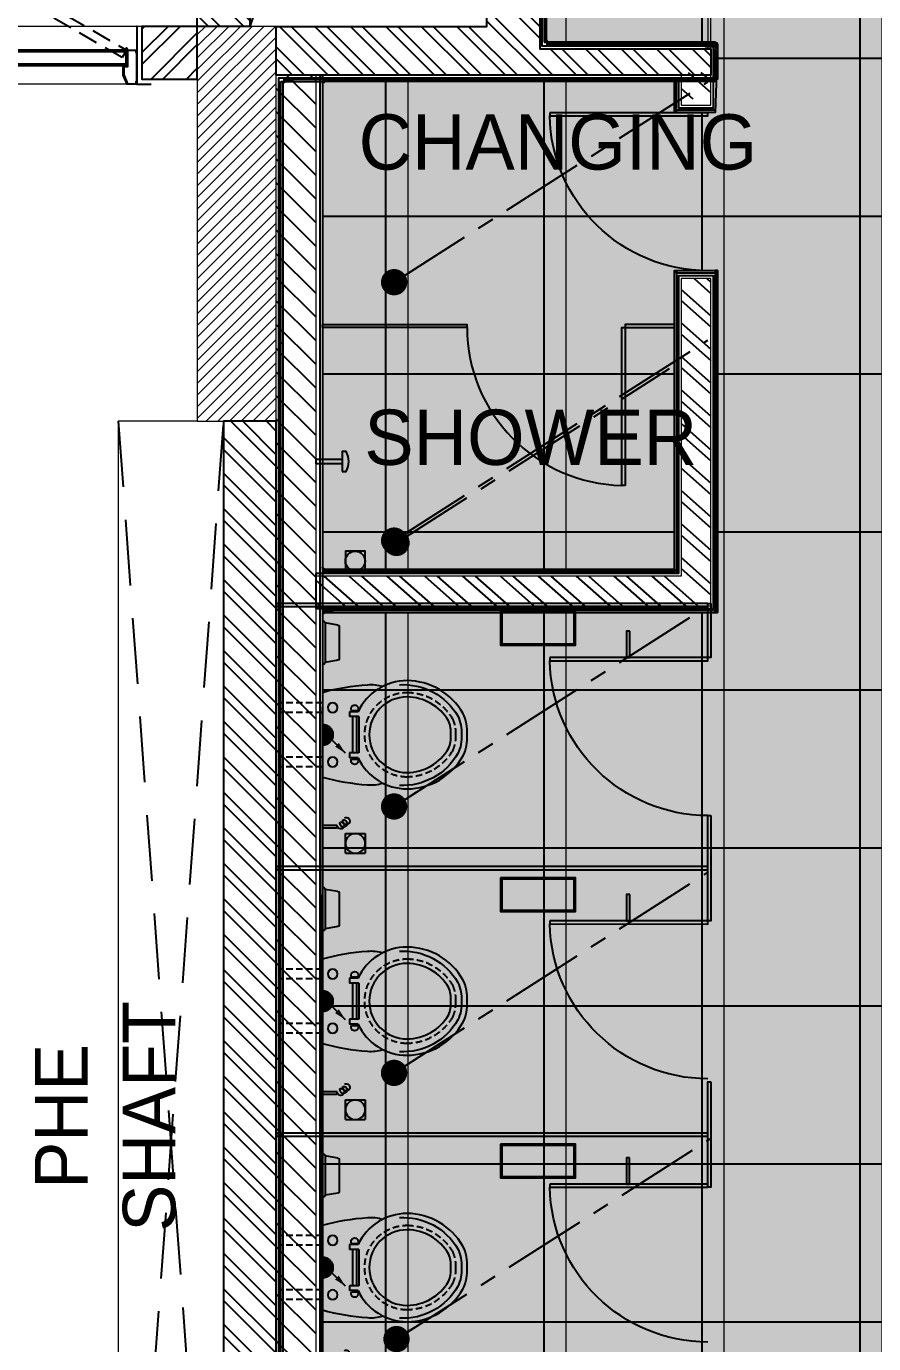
# Model space of a CAD drawing. Header units: millimetres. Extents: x 2335845 to 2509607, y 289014 to 361737.
# Drawn here: x 2410331 to 2413548, y 312773 to 317777 of the extents above; entities that cross this region are included whole.
import ezdxf

# ---------------------------------------------------------------- set-up
doc = ezdxf.new("R2010")
doc.units = ezdxf.units.MM
doc.linetypes.add('CENTER', pattern=[50.8, 31.75, -6.35, 6.35, -6.35])
doc.linetypes.add('HIDDEN', pattern=[0.375, 0.25, -0.125])
for name, color, linetype, lineweight in [('A-PLAN-COLUMN', 3, 'Continuous', 0), ('A-PLAN-RCC-HATCH', 8, 'Continuous', 13), ('A-PLAN-THIN', 251, 'Continuous', 15), ('TOA-FL-TILE-4', 8, 'Continuous', 5)]:
    doc.layers.add(name, color=color, linetype=linetype, lineweight=lineweight)
for name, color, linetype in [('A-PLAN-DOOR', 7, 'Continuous'), ('A-PLAN-HATCH2', 8, 'Continuous'), ('A-PLAN-HIDDEN', 1, 'HIDDEN'), ('A-PLAN-PLASTER', 67, 'Continuous'), ('A-PLAN-SANITARY FIXTURES', 35, 'Continuous'), ('A-PLAN-SLOPE', 250, 'Continuous'), ('A-PLAN-TEXT', 4, 'Continuous'), ('A-PLAN-TILE', 32, 'Continuous'), ('A-PLAN-WALL', 6, 'Continuous'), ('A-PLAN-WALL HATCH', 8, 'Continuous'), ('TEXT', 250, 'Continuous'), ('TOA-FC-MODULAR', 7, 'Continuous')]:
    doc.layers.add(name, color=color, linetype=linetype)
doc.styles.add('ARIAL', font='arial.ttf')
doc.styles.get("Standard").update_dxf_attribs({"font": 'arial.ttf'})
doc.dimstyles.new('DIM40', dxfattribs={"dimtxt": 80, "dimasz": 20, "dimexe": 30, "dimexo": 25, "dimgap": 20, "dimtad": 1, "dimdec": 0, "dimzin": 0, "dimdsep": 46, "dimtxsty": 'Standard', "dimblk1": 'DOT', "dimblk2": 'DOT', "dimsah": 1, "dimcen": 0.09, "dimclrd": 1, "dimclre": 1, "dimclrt": 2, "dimadec": 0, "dimazin": 0, "dimtfac": 1, "dimtdec": 0, "dimtofl": 0, "dimtmove": 0, "dimatfit": 0, "dimldrblk": 'DOT', "dimfxl": 1, "dimtolj": 1, "dimtzin": 0, "dimarcsym": 0})

# ---------------------------------------------------------------- blocks, each defined once
blk = doc.blocks.new('3')
at = {"layer": 'A-PLAN-SANITARY FIXTURES'}
blk.add_lwpolyline([(6494549.2, -2162401.7), (6494537.2, -2162401.7), (6494537.2, -2161801.7), (6494549.2, -2161801.7)], close=True, dxfattribs=at)
blk.add_arc((6494550.6, -2161800.4), 601.4, 180.1196, 268.7229, dxfattribs=at)
blk = doc.blocks.new('WC')
at = {"layer": 'A-PLAN-SANITARY FIXTURES', "color": 35}
for p, q in [((-64, 411.3), (-64, 288.3)), ((-59, 416.3), (-10, 424.7)), ((-10, 424.7), (-10, 274.8)), ((0, 433.3), (0, 266.3)), ((-59, 283.3), (-10, 274.8)), ((-56.5, -355), (-56.4, -344.5)), ((-56.4, -344.5), (0, -344.5)), ((-162.6, -375), (-162.6, -450)), ((-87.6, -375), (-162.6, -375)), ((-87.6, -450), (-87.6, -375)), ((-56.5, -355), (0, -355)), ((-87.6, -450), (-162.6, -450))]:
    blk.add_line(p, q, dxfattribs=at)
at = {"layer": 'A-PLAN-SANITARY FIXTURES'}
for p, q in [((0, 160.7), (0, -160.7)), ((-137.8, 68.9), (-103.3, 68.9)), ((-137.8, 68.9), (-137.8, -68.9)), ((-135.4, 87.3), (-103.3, 87.3)), ((-110.5, 92.1), (-134.3, 92.1)), ((-129.5, 68.9), (-129.5, -68.9)), ((-114.4, 68.9), (-114.4, -68.9)), ((-103.3, 87.3), (-103.3, 68.9)), ((-87.6, -70.4), (-20, -2.9)), ((-137.8, -68.9), (-103.3, -68.9)), ((-135.4, -87.3), (-103.3, -87.3)), ((-110.5, -92.1), (-134.3, -92.1)), ((-103.3, -68.9), (-103.3, -87.3))]:
    blk.add_line(p, q, dxfattribs=at)
at = {"layer": 'A-PLAN-SANITARY FIXTURES', "linetype": 'HIDDEN', "ltscale": 100}
for p, q in [((0, 121.7), (160.7, 121.7)), ((160.7, 121.7), (160.7, 85)), ((0, 85), (160.7, 85)), ((0, -85), (160.7, -85)), ((160.7, -85), (160.7, -121.7)), ((0, -121.7), (160.7, -121.7))]:
    blk.add_line(p, q, dxfattribs=at)
at = {"layer": 'A-PLAN-SANITARY FIXTURES'}
for points in [[(-550, 0, -0.12736), (-533.6, 81.5, -0.267926), (-321.6, 205.5, -0.291082), (-135.4, 87.3, -0.267926)], [(-292.7, 190, 0.282395), (-514.3, 71.3, 0.128205), (-528.2, 0, 0.128205), (-514.3, -71.3, 0.282395), (-292.7, -192.4)], [(0, 160.7, 0.051675), (-171.6, 190, 0.105989), (-229.1, 183.6, 0.06337)], [(-135.4, -87.3, -0.291082), (-321.6, -205.5, -0.267926), (-533.6, -81.5, -0.12736), (-550, 0, -0.12736)], [(0, -160.7, -0.051675), (-171.6, -190, -0.105989), (-229.1, -183.6, -0.06337)]]:
    blk.add_lwpolyline(points, format="xyb", dxfattribs=at)
at = {"layer": 'A-PLAN-SANITARY FIXTURES', "linetype": 'HIDDEN', "ltscale": 100}
blk.add_lwpolyline([(-505.2, 0, -0.129476), (-493.9, 60.6, -0.265771), (-321.5, 160.7, -1), (-321.5, -160.7, -0.265771), (-493.9, -60.6, -0.129476)], format="xyb", close=True, dxfattribs=at)
at = {"layer": 'A-PLAN-SANITARY FIXTURES'}
blk.add_lwpolyline([(-487.9, 0, -0.130858), (-478.6, 52.6, -0.264614), (-321.4, 143.5, -0.999609), (-321.4, -143.5, -0.264614), (-478.6, -52.6, -0.130858)], format="xyb", close=True, dxfattribs=at)
at = {"layer": 'A-PLAN-SANITARY FIXTURES', "const_width": 40}
blk.add_lwpolyline([(0, 20, 1), (0, -20, 1)], format="xyb", dxfattribs=at)
at = {"layer": 'A-PLAN-SANITARY FIXTURES'}
for centre in [(-39.3, 103.3), (-39.3, -103.3)]:
    blk.add_circle(centre, 18.4, dxfattribs=at)
at = {"layer": 'A-PLAN-SANITARY FIXTURES', "color": 35}
blk.add_circle((-125.1, -412.5), 37.5, dxfattribs=at)
for centre, radius, start, end in [((-59, 411.3), 5, 90, 180), ((0, 423.3), 10, 90.012, 171.4692), ((-59, 288.3), 5, 180, 270), ((0, 276.3), 10, 188.5308, 269.988), ((-90.9, -327.2), 13.4, 59.0385, 15.4968), ((-80.1, -336.9), 13.4, 80.6033, 25.7035), ((-69.4, -344.4), 13.4, 84.222, 337.4837)]:
    blk.add_arc(centre, radius, start, end, dxfattribs=at)
at = {"layer": 'A-PLAN-SANITARY FIXTURES'}
for centre, radius, start, end in [((-122.4, 99), 13.8, 329.831, 210.169), ((0, 0), 40, 90.0358, 269.9642), ((-122.4, -99), 13.8, 149.831, 30.169)]:
    blk.add_arc(centre, radius, start, end, dxfattribs=at)
blk.add_solid([(-62.5, -31.2), (-48.4, -45.3), (-87.6, -70.4)], dxfattribs=at)
blk = doc.blocks.new('PH')
at = {"layer": 'A-PLAN-SANITARY FIXTURES'}
for points in [[(142.5, 135.5), (142.5, 7.5), (-142.5, 7.5), (-142.5, 135.5)], [(137.5, 130.5), (137.5, 12.5), (-137.5, 12.5), (-137.5, 130.5)]]:
    blk.add_lwpolyline(points, close=True, dxfattribs=at)
blk = doc.blocks.new('_DOT')
at = {"color": 0, "linetype": 'ByBlock'}
blk.add_line((-0.5, 0), (-1, 0), dxfattribs=at)
at = {"color": 0, "linetype": 'ByBlock', "const_width": 0.5}
blk.add_lwpolyline([(-0.25, 0, 1), (0.25, 0, 1)], format="xyb", close=True, dxfattribs=at)
blk = doc.blocks.new('A$C3F28102C')
at = {"layer": 'A-PLAN-DOOR'}
h = blk.add_hatch(dxfattribs=at)
h.set_pattern_fill('ANSI31', color=256, style=0)
h.set_pattern_definition([(315, (-1529.3283, 1000.1135), (-0.44194174, -0.44194174), [])])
h.paths.add_polyline_path([(1.3, -14.9), (0, -14.9), (0, 0), (1.3, 0)])
h.paths.add_polyline_path([(1.3, 0.2), (1.3, 0), (0, 0), (0, 1.1, 0.115729)])
h.paths.add_polyline_path([(4.9, -14.9), (3.6, -14.9), (3.6, 0), (4.9, 0)])
h.paths.add_polyline_path([(4.9, 0), (3.6, 0), (3.6, 0.2, 0.115729), (4.9, 1.1)])
at = {"layer": 'A-PLAN-DOOR', "color": 2}
for points in [[(1.3, 0.2), (1.3, -14.9), (0, -14.9), (0, 1.1)], [(3.6, 0.2), (3.6, -14.9), (4.9, -14.9), (4.9, 1.1)]]:
    blk.add_lwpolyline(points, dxfattribs=at)
for radius in [3.42, 2.42]:
    blk.add_circle((2.5, 3.4), radius, dxfattribs=at)
blk = doc.blocks.new('shaft door 750')
at = {"layer": 'A-PLAN-DOOR'}
for p, q in [((335.5, 59.8), (-335.5, 59.8)), ((-335.5, 0), (-335.5, 59.8)), ((335.5, 53.4), (-335.5, 53.4)), ((335.5, 0), (335.5, 59.8)), ((335.5, 6.5), (-335.5, 6.5)), ((335.5, 0), (-335.5, 0)), ((-374, -69.8), (-374, -64.8)), ((-374, -64.8), (-374, -69.8))]:
    blk.add_line(p, q, dxfattribs=at)
at = {"layer": 'A-PLAN-DOOR', "linetype": 'HIDDEN', "ltscale": 300}
blk.add_lwpolyline([(336.8, 59.8), (320.3, 31.3), (-295.2, 386.7), (-278.8, 415.2)], close=True, dxfattribs=at)
at = {"layer": 'A-PLAN-DOOR'}
for points in [[(375, 150.2), (375, 150.2), (375, -70), (430, -70)], [(-375, 150), (-375, 150), (-375, -70), (-430, -70)]]:
    blk.add_lwpolyline(points, dxfattribs=at)
for points in [[(-375, 51.9), (-374, 51.9), (-374, -61.8), (-375, -61.8)], [(-372.5, 58.3), (-340.6, 58.3), (-340.6, -3.5), (-325.6, -3.5), (-325.6, -34.7), (-340.2, -68.3), (-372.5, -68.3), (-372.5, -59.8), (-374, -59.8), (-374, -61.8), (-374, -69.8), (-339.1, -69.8), (-324.1, -34.9), (-324.1, -2), (-339.1, -2), (-339.1, 59.8), (-374, 59.8), (-374, 49.9), (-372.5, 49.9)], [(372.5, 58.3), (340.6, 58.3), (340.6, -3.5), (325.6, -3.5), (325.6, -34.7), (340.2, -68.3), (372.5, -68.3), (372.5, -59.8), (374, -59.8), (374, -61.8), (374, -69.8), (339.1, -69.8), (324.1, -34.9), (324.1, -2), (339.1, -2), (339.1, 59.8), (374, 59.8), (374, 49.9), (372.5, 49.9)], [(375, 51.9), (374, 51.9), (374, -61.8), (375, -61.8)]]:
    blk.add_lwpolyline(points, close=True, dxfattribs=at)
at = {"layer": 'A-PLAN-DOOR', "linetype": 'HIDDEN', "ltscale": 300}
blk.add_arc((337.6, 59.8), 711.6, 152.6807, 180, dxfattribs=at)
at = {"layer": 'A-PLAN-THIN'}
for p, q in [((395, 150), (-395, 150)), ((375, -70), (-375, -70))]:
    blk.add_line(p, q, dxfattribs=at)
at = {"layer": 'A-PLAN-DOOR', "xscale": -0.9973404255317604, "yscale": 0.9973404255317604, "zscale": 0.9973404255317604}
blk.add_blockref('A$C3F28102C', (339.1, 59.8), dxfattribs=at)
blk = doc.blocks.new('Rest room-2.0')
at = {"layer": 'A-PLAN-HATCH2'}
h = blk.add_hatch(dxfattribs=at)
h.set_pattern_fill('ANSI31', color=256, scale=20, angle=-90, style=0)
h.set_pattern_definition([(315, (-295721.32, 198814.69), (44.901281, 44.901281), [])])
h.paths.add_polyline_path([(3948.7, -5685.3), (3948.7, 1379.7), (4098.7, 1379.7), (4098.7, -5685.3)])
at = {"layer": 'A-PLAN-RCC-HATCH'}
h = blk.add_hatch(dxfattribs=at)
h.set_pattern_fill('ANSI31', color=256, scale=250, angle=90, style=0)
h.set_pattern_definition([(45, (-424889.744, 24676.022), (22.097087, -22.097087), [])])
h.paths.add_polyline_path([(3648.7, 1564.7), (3648.7, 64.7), (3948.7, 64.7), (3948.7, 1564.7)])
at = {"layer": 'A-PLAN-WALL HATCH'}
h = blk.add_hatch(dxfattribs=at)
h.set_pattern_fill('ANSI32', color=256, scale=10, angle=-90, style=0)
h.set_pattern_definition([(315, (-235786.27, -223405.93), (67.35192, 67.35192), []), (315, (-235786.27, -223450.83), (67.35192, 67.35192), [])])
h.paths.add_polyline_path([(3848.7, 4524.7), (4948.7, 4524.7), (4948.7, 1479.7), (5598.7, 1479.7), (5598.7, 1379.7), (3948.7, 1379.7), (3948.7, 1564.7), (4748.7, 1564.7), (4748.7, 4324.7), (4748.7, 4324.7), (4748.7, 4324.7), (3848.7, 4324.7), (3848.7, 1564.7), (3648.7, 1564.7), (3648.7, 3864.7), (3438.7, 3864.7), (3438.7, 4064.7), (3648.7, 4064.7), (3648.7, 4624.7), (3848.7, 4624.7)])
h = blk.add_hatch(dxfattribs=at)
h.set_pattern_fill('ANSI32', color=256, scale=10, angle=-90, style=0)
h.set_pattern_definition([(225, (242083.68, -348657.41), (-67.35192, 67.35192), []), (225, (242083.68, -348702.31), (-67.35192, 67.35192), [])])
h.paths.add_polyline_path([(3648.7, 1564.7), (3438.7, 1564.7), (3438.7, 1364.7), (3648.7, 1364.7)])
h = blk.add_hatch(dxfattribs=at)
h.set_pattern_fill('ANSI32', color=256, scale=10, angle=-90, style=0)
h.set_pattern_definition([(315, (-295721.32, 198814.69), (67.35192, 67.35192), []), (315, (-295721.32, 198769.79), (67.35192, 67.35192), [])])
h.paths.add_polyline_path([(3948.7, -5435.3), (3948.7, 64.7), (3748.7, 64.7), (3748.7, -5435.3)])
at = {"layer": 'A-PLAN-COLUMN', "elevation": 0}
blk.add_lwpolyline([(3648.7, 1564.7), (3648.7, 64.7), (3948.7, 64.7), (3948.7, 1564.7)], close=True, dxfattribs=at)
at = {"layer": 'A-PLAN-HIDDEN', "ltscale": 500}
blk.add_line((4748.7, 4324.7), (3848.7, 1564.7), dxfattribs=at)
at = {"layer": 'A-PLAN-HIDDEN', "ltscale": 1000}
for p, q in [((3348.7, -5435.3), (3748.7, 64.7)), ((3348.7, 64.7), (3748.7, -5435.3))]:
    blk.add_line(p, q, dxfattribs=at)
at = {"layer": 'A-PLAN-PLASTER'}
blk.add_line((3958.7, -5675.3), (3958.7, 378.7), dxfattribs=at)
at = {"layer": 'A-PLAN-PLASTER', "elevation": 0}
blk.add_lwpolyline([(5918.6, -5675.3), (3958.7, -5675.3), (3958.7, 1369.7), (5608.7, 1369.7), (5608.7, 1489.7), (4958.7, 1489.7), (4958.7, 4534.7), (3848.7, 4534.7)], dxfattribs=at)
at = {"layer": 'A-PLAN-SANITARY FIXTURES', "color": 35, "elevation": 0}
for points in [[(5586.7, -639.3), (5586.7, -627.3), (3948.7, -627.3), (3948.7, -639.3)], [(5586.7, -1639.3), (5586.7, -1627.3), (3948.7, -1627.3), (3948.7, -1639.3)], [(5586.7, -2651.3), (5586.7, -2639.3), (3948.7, -2639.3), (3948.7, -2651.3)]]:
    blk.add_lwpolyline(points, close=True, dxfattribs=at)
at = {"layer": 'A-PLAN-SANITARY FIXTURES', "elevation": 0}
for points in [[(5598.7, -627.3), (5598.7, -833.2), (5586.7, -833.2), (5586.7, -627.3), (5598.7, -627.3)], [(5598.7, -1433.2), (5598.7, -1833.2), (5586.7, -1833.2), (5586.7, -1433.2), (5598.7, -1433.2)], [(5598.7, -2445.2), (5598.7, -2845.2), (5586.7, -2845.2), (5586.7, -2445.2), (5598.7, -2445.2)]]:
    blk.add_lwpolyline(points, dxfattribs=at)
for points in [[(5290.7, -733.2), (5278.7, -733.2), (5278.7, -833.2), (5290.7, -833.2)], [(5290.5, -1733.2), (5278.5, -1733.2), (5278.5, -1833.2), (5290.5, -1833.2)], [(5290.2, -2733.2), (5278.2, -2733.2), (5278.2, -2833.2), (5290.2, -2833.2)]]:
    blk.add_lwpolyline(points, close=True, dxfattribs=at)
at = {"layer": 'A-PLAN-THIN'}
blk.add_line((4098.7, 1379.7), (4098.7, -5685.3), dxfattribs=at)
at = {"layer": 'A-PLAN-THIN', "elevation": 0}
for points in [[(5598.7, 1479.7), (5598.7, 1479.7), (5598.7, 1479.7), (5598.7, 3479.7), (4973.7, 3479.7)], [(5588.7, 1479.7), (5588.7, 1479.7), (5588.7, 1479.7), (5588.7, 3469.7), (4973.7, 3469.7)], [(3648.7, 64.7), (3348.7, 64.7), (3348.7, -5435.3), (3748.7, -5435.3)]]:
    blk.add_lwpolyline(points, dxfattribs=at)
blk.add_lwpolyline([(3948.7, -5685.3), (3948.7, 1379.7), (4098.7, 1379.7), (4098.7, -5685.3)], close=True, dxfattribs=at)
at = {"layer": 'A-PLAN-TILE'}
blk.add_lwpolyline([(4965.7, 1504.7), (4973.7, 1504.7), (4973.7, 4539.7), (4965.7, 4539.7), (4965.7, 1504.7)], dxfattribs=at)
at = {"layer": 'A-PLAN-TILE', "color": 8, "elevation": 0}
for points in [[(4981.7, 1504.7, -0.079624), (4979.2, 1505.1), (4979.2, 1496.2), (5013.7, 1496.2), (5013.7, 1494.7), (4977.7, 1494.7), (4977.7, 1505.8, -0.267949), (4973.7, 1512.7), (4974.7, 1512.7, 0.414214), (4981.7, 1505.7)], [(3981.7, 1354.7, 0.079624), (3979.2, 1354.3), (3979.2, 1363.2), (4013.7, 1363.2), (4013.7, 1364.7), (3977.7, 1364.7), (3977.7, 1353.6, 0.267949), (3973.7, 1346.7), (3974.7, 1346.7, -0.414214), (3981.7, 1353.7)], [(4131.7, 1354.7, 0.079624), (4129.2, 1354.3), (4129.2, 1363.2), (4163.7, 1363.2), (4163.7, 1364.7), (4127.7, 1364.7), (4127.7, 1353.6, 0.267949), (4123.7, 1346.7), (4124.7, 1346.7, -0.414214), (4131.7, 1353.7)]]:
    blk.add_lwpolyline(points, format="xyb", close=True, dxfattribs=at)
at = {"layer": 'A-PLAN-TILE', "elevation": 0}
for points in [[(5613.7, 1504.7), (4979.2, 1504.7), (4979.2, 1496.7), (5613.7, 1496.7), (5613.7, 1504.7)], [(5623.7, 1479.7), (5623.7, 1494.6), (5615.7, 1494.6), (5615.7, 1479.7)], [(5623.7, 1479.7), (5623.7, 1364.2), (5615.7, 1364.2), (5615.7, 1479.7)], [(3965.7, 1354.7), (3973.7, 1354.7), (3973.7, -5660.3), (3965.7, -5660.3), (3965.7, 1354.7)], [(4115.7, 1379.7), (4123.7, 1379.7), (4123.7, -5668.3), (4115.7, -5668.3), (4115.7, 1379.7)], [(5613.7, 1354.2), (4129.2, 1354.7), (4129.2, 1362.7), (5613.7, 1362.7), (5613.7, 1354.2)], [(3965.7, 362.7), (3973.7, 362.7), (3973.7, -5660.3), (3965.7, -5660.3), (3965.7, 362.7)]]:
    blk.add_lwpolyline(points, dxfattribs=at)
at = {"layer": 'A-PLAN-TILE', "color": 8, "elevation": 0}
blk.add_lwpolyline([(5613.7, 1504.1), (5613.7, 1504.6, -0.414214), (5623.7, 1494.6), (5578.7, 1494.6), (5578.7, 1496.1), (5621.4, 1496.1, 0.261434), (5613.7, 1504.1)], format="xyb", dxfattribs=at)
at = {"layer": 'A-PLAN-TILE', "elevation": 0}
blk.add_lwpolyline([(4127.7, 1354.7), (4127.7, 1362.7), (3979.2, 1362.7), (3979.2, 1354.7)], close=True, dxfattribs=at)
at = {"layer": 'A-PLAN-WALL', "elevation": 0}
for points in [[(3848.7, 4524.7), (4948.7, 4524.7), (4948.7, 1479.7), (5598.7, 1479.7), (5598.7, 1379.7), (3948.7, 1379.7), (3948.7, 1564.7), (4748.7, 1564.7), (4748.7, 4324.7), (4748.7, 4324.7), (4748.7, 4324.7), (3848.7, 4324.7), (3848.7, 1564.7), (3648.7, 1564.7), (3648.7, 3864.7), (3438.7, 3864.7), (3438.7, 4064.7), (3648.7, 4064.7), (3648.7, 4624.7), (3848.7, 4624.7), (3848.7, 4524.7)], [(3648.7, 1564.7), (3438.7, 1564.7), (3438.7, 1364.7), (3648.7, 1364.7), (3648.7, 1564.7)], [(3948.7, -5435.3), (3948.7, 64.7), (3748.7, 64.7), (3748.7, -5435.3), (3948.7, -5435.3)]]:
    blk.add_lwpolyline(points, dxfattribs=at)
at = {"layer": 'A-PLAN-DOOR', "extrusion": (5.88976e-28, 4.19294e-29, -1), "xscale": -1, "zscale": -1}
blk.add_blockref('shaft door 750', (-3043.7, 1414.7), dxfattribs=at)
at = {"layer": 'A-PLAN-SANITARY FIXTURES', "color": 35, "xscale": -1, "rotation": 0.0057324338724651}
for p in [(4123.7, -1126.3, 0), (4123.7, -2138.3, 0), (4123.7, -3150.3, 0)]:
    blk.add_blockref('WC', p, dxfattribs=at)
at = {"layer": 'A-PLAN-SANITARY FIXTURES', "color": 35, "extrusion": (0, 0, -1), "zscale": -1, "rotation": 0.0057324338724083}
for p in [(-4942.5, -792.9), (-4942.5, -1804.9), (-4942.5, -2816.9)]:
    blk.add_blockref('PH', p, dxfattribs=at)
at = {"layer": 'A-PLAN-SANITARY FIXTURES', "extrusion": (0, 0, -1), "zscale": -1, "rotation": 90.0117709773436}
for p in [(-2166054.2, -6495826.4), (-2166054.3, -6496826.4), (-2166054.2, -6497826.4)]:
    blk.add_blockref('3', p, dxfattribs=at)
at = {"layer": 'A-PLAN-SLOPE', "linetype": 'CENTER', "ltscale": 10}
for points in [[(4396.1, 592.8), (5586.7, 1354.2)], [(4396.1, -388.7), (5586.7, 372.7)], [(4395.9, -1398.7), (5586.5, -637.3)], [(4395.8, -2410.7), (5586.4, -1649.3)], [(4405.1, -3421.8), (5595.6, -2661.3)]]:
    blk.add_leader(points, dimstyle='DIM40', override={"dimasz": 100, "dimclrd": 256}, dxfattribs=at)
blk = doc.blocks.new('CHOREE')
blk.add_blockref('Rest room-2.0', (8768.6, -2039.9))
blk = doc.blocks.new('BIG CHOORE')
blk.add_blockref('CHOREE', (-2408, -1909))

msp = doc.modelspace()

# ---------------------------------------------------------------- hatches: boundary and pattern name
at = {"layer": 'A-PLAN-WALL HATCH', "true_color": 0x58ba48}
h = msp.add_hatch(dxfattribs=at)
h.set_pattern_fill('ANSI32', color=85, scale=10, angle=-86.526921)
h.set_pattern_definition([(318.473079, (3086646.38, 912839.57), (63.148072, 71.308369), []), (318.473079, (3086649.1, 912794.755), (63.148072, 71.308369), [])])
h.paths.add_polyline_path([(2411429.686, 315575.625), (2412929.692, 315575.625), (2412929.692, 316818.625), (2412816.692, 316818.625), (2412816.692, 315688.625), (2411429.686, 315688.625)])
h.paths.add_polyline_path([(2412816.692, 317501.645), (2412929.689, 317501.645), (2412929.689, 317601.624), (2412816.692, 317601.624)])
at = {"layer": 'TOA-FC-MODULAR'}
h = msp.add_hatch(dxfattribs=at)
h.set_pattern_fill('BRASS', color=253, scale=65, angle=45)
h.set_pattern_definition([(45, (2408113.76, 309771.23), (-291.8583, 291.8583), []), (45, (2407967.83, 309917.15), (-291.8583, 291.8583), [206.375, -103.1875])])
edge = h.paths.add_edge_path()
edge.add_line((2411179.683, 321856.624), (2411179.683, 320761.624))
edge.add_line((2411179.683, 320761.624), (2412294.683, 320761.625))
edge.add_arc((2412294.683, 320751.625), 10, -0.000041, 90.000041, ccw=False)
edge.add_line((2412304.683, 320751.625), (2412304.683, 317716.624))
edge.add_line((2412304.683, 317716.624), (2412944.683, 317716.624))
edge.add_arc((2412944.683, 317706.624), 10, -0.26121, 90, ccw=False)
edge.add_line((2412954.683, 317706.578), (2412946.683, 317449.645))
edge.add_line((2412946.683, 317449.645), (2412791.698, 317451.218))
edge.add_line((2412791.698, 317451.218), (2412791.692, 317566.176))
edge.add_line((2412791.692, 317566.176), (2411454.681, 317566.624))
edge.add_line((2411454.681, 317566.624), (2411454.681, 315714.243))
edge.add_line((2411454.681, 315714.243), (2412791.692, 315714.073))
edge.add_line((2412791.692, 315714.073), (2412791.692, 316848.625))
edge.add_line((2412791.692, 316848.625), (2412954.686, 316848.625))
edge.add_line((2412954.686, 316848.625), (2412954.686, 315550.176))
edge.add_line((2412954.686, 315550.176), (2411454.681, 315550.176))
edge.add_line((2411454.681, 315550.176), (2411446.681, 310551.624))
edge.add_line((2411446.681, 310551.624), (2414356.33, 310554.526))
edge.add_line((2414356.33, 310554.526), (2415181.896, 315907.35))
edge.add_line((2415181.896, 315907.35), (2414598.773, 315997.171))
edge.add_arc((2414600.296, 316007.055), 10, 170.850099, 261.243209, ccw=False)
edge.add_line((2414590.423, 316008.645), (2414610.214, 316137.13))
edge.add_arc((2414619.854, 316135.645), 9.753, 79.79276, 171.243209, ccw=False)
edge.add_line((2414621.582, 316145.244), (2415288.752, 316042.729))
edge.add_line((2415288.752, 316042.729), (2416181.221, 321836.624))
edge.add_line((2416181.221, 321836.624), (2413604.683, 321836.624))
edge.add_line((2413604.683, 321836.624), (2413604.683, 320721.624))
edge.add_arc((2413594.683, 320721.624), 10, 270, 360, ccw=False)
edge.add_line((2413594.683, 320711.624), (2413464.683, 320711.624))
edge.add_arc((2413464.683, 320721.624), 10, 179.997187, 270, ccw=False)
edge.add_line((2413454.683, 320721.624), (2413454.683, 321851.624))
edge.add_line((2413454.683, 321851.624), (2411179.683, 321856.624))
edge = h.paths.add_edge_path()
edge.add_line((2405369.683, 318461.624), (2407354.683, 318461.624))
edge.add_line((2407354.683, 318461.624), (2407354.683, 317561.124))
edge.add_arc((2407364.436, 317561.124), 9.753, 180, 271.450449)
edge.add_line((2407364.683, 317551.374), (2408004.718, 317551.157))
edge.add_line((2408004.718, 317551.157), (2408004.718, 317449.645))
edge.add_line((2408004.718, 317449.645), (2408167.668, 317449.645))
edge.add_line((2408167.668, 317449.645), (2408167.668, 317551.312))
edge.add_line((2408167.668, 317551.312), (2409504.685, 317551.624))
edge.add_line((2409504.685, 317551.624), (2409504.685, 315714.073))
edge.add_line((2409504.685, 315714.073), (2408167.668, 315714.073))
edge.add_line((2408167.668, 315714.073), (2408167.668, 316848.625))
edge.add_line((2408167.668, 316848.625), (2408004.68, 316848.625))
edge.add_line((2408004.68, 316848.625), (2408004.68, 315550.176))
edge.add_line((2408004.68, 315550.176), (2409504.685, 315550.176))
edge.add_line((2409504.685, 315550.176), (2409504.685, 310551.624))
edge.add_line((2409504.685, 310551.624), (2405384.683, 310551.624))
edge.add_line((2405384.683, 310551.624), (2405384.683, 315051.624))
edge.add_line((2405384.683, 315051.624), (2406059.683, 315051.624))
edge.add_arc((2406059.683, 315061.624), 10, 270, 360)
edge.add_line((2406069.683, 315061.624), (2406069.683, 315191.624))
edge.add_arc((2406059.683, 315191.624), 10, 360, 450)
edge.add_line((2406059.683, 315201.624), (2405369.683, 315201.624))
edge.add_line((2405369.683, 315201.624), (2405369.683, 316746.331))
edge.add_line((2405369.683, 316746.331), (2406059.683, 316746.331))
edge.add_arc((2406059.683, 316756.331), 10, 270, 360)
edge.add_line((2406069.683, 316756.331), (2406069.683, 316886.331))
edge.add_arc((2406059.93, 316886.331), 9.753, 0, 91.450449)
edge.add_line((2406059.683, 316896.081), (2405369.683, 316896.081))
edge.add_line((2405369.683, 316896.081), (2405369.683, 318461.624))
edge = h.paths.add_edge_path()
edge.add_line((2367514.683, 312121.624), (2367514.683, 313056.624))
edge.add_line((2367514.683, 313056.624), (2368810.183, 313056.624))
edge.add_arc((2368810.183, 313066.377), 9.753, 270, 361.450449)
edge.add_line((2368819.933, 313066.624), (2368819.683, 315306.626))
edge.add_line((2368819.683, 315306.626), (2375819.683, 315306.626))
edge.add_line((2375819.683, 315306.626), (2375819.683, 311121.624))
edge.add_line((2375819.683, 311121.624), (2372219.683, 311121.624))
edge.add_line((2372219.683, 311121.624), (2372219.433, 311796.624))
edge.add_arc((2372209.426, 311796.621), 10.007, 0.021221, 88.52833)
edge.add_line((2372209.683, 311806.624), (2372079.683, 311806.624))
edge.add_arc((2372079.683, 311796.624), 10, 90, 180)
edge.add_line((2372069.683, 311796.624), (2372069.683, 311106.624))
edge.add_line((2372069.683, 311106.624), (2369624.949, 311106.624))
edge.add_line((2369624.949, 311106.624), (2369624.977, 312136.624))
edge.add_arc((2369614.977, 312136.624), 10, 359.998443, 450.001557)
edge.add_line((2369614.977, 312146.624), (2369484.977, 312146.624))
edge.add_arc((2369484.977, 312136.624), 10, 90, 180)
edge.add_line((2369474.977, 312136.624), (2369474.977, 311106.624))
edge.add_line((2369474.977, 311106.624), (2367514.683, 311106.624))
edge.add_line((2367514.683, 311106.624), (2367514.683, 312121.624))
edge = h.paths.add_edge_path()
edge.add_line((2365944.683, 318121.627), (2365944.683, 318296.624))
edge.add_line((2365944.683, 318296.624), (2367694.683, 318296.624))
edge.add_arc((2367694.683, 318306.624), 10, 270, 360)
edge.add_line((2367704.683, 318306.624), (2367704.683, 318436.624))
edge.add_arc((2367694.683, 318436.624), 10, 360, 450)
edge.add_line((2367694.683, 318446.624), (2367059.683, 318446.624))
edge.add_line((2367059.683, 318446.624), (2367059.683, 321281.624))
edge.add_line((2367059.683, 321281.624), (2371919.683, 321281.624))
edge.add_line((2371919.683, 321281.624), (2371919.933, 320606.624))
edge.add_arc((2371929.94, 320606.628), 10.007, 180.021221, 268.52833)
edge.add_line((2371929.683, 320596.624), (2372059.683, 320596.624))
edge.add_arc((2372059.683, 320606.624), 10, 270, 360)
edge.add_line((2372069.683, 320606.624), (2372069.683, 321196.624))
edge.add_line((2372069.683, 321196.624), (2375819.683, 321196.624))
edge.add_line((2375819.683, 321196.624), (2375819.683, 317256.622))
edge.add_line((2375819.683, 317256.622), (2369795.683, 317256.622))
edge.add_line((2369795.683, 317256.622), (2369795.683, 318746.624))
edge.add_arc((2369785.683, 318746.624), 10, 0, 90)
edge.add_line((2369785.683, 318756.624), (2369554.683, 318756.624))
edge.add_arc((2369554.683, 318746.624), 10, 90, 180)
edge.add_line((2369544.683, 318746.624), (2369544.683, 317106.624))
edge.add_line((2369544.683, 317106.624), (2368819.683, 317106.624))
edge.add_line((2368819.683, 317106.624), (2368819.683, 317746.624))
edge.add_arc((2368809.683, 317746.624), 10, 0, 90)
edge.add_line((2368809.683, 317756.624), (2368679.683, 317756.624))
edge.add_arc((2368679.683, 317746.624), 10, 90, 180)
edge.add_line((2368669.683, 317746.624), (2368669.683, 317106.624))
edge.add_line((2368669.683, 317106.624), (2365919.683, 317106.624))
edge.add_line((2365919.683, 317106.624), (2365919.667, 318121.627))
edge.add_line((2365919.667, 318121.627), (2365944.683, 318121.627))
h = msp.add_hatch(dxfattribs=at)
h.set_pattern_fill('_USER', color=252, scale=600, angle=270, double=1, pattern_type=0)
h.set_pattern_definition([(270, (2411095.8, 321855.7), (600, -1e-13), []), (0, (2411095.8, 321855.7), (0, 600), [])])
edge = h.paths.add_edge_path()
edge.add_line((2411179.683, 321856.624), (2411179.683, 320761.624))
edge.add_line((2411179.683, 320761.624), (2412294.683, 320761.625))
edge.add_arc((2412294.683, 320751.625), 10, -0.000041, 90.000041, ccw=False)
edge.add_line((2412304.683, 320751.625), (2412304.683, 317716.624))
edge.add_line((2412304.683, 317716.624), (2412944.683, 317716.624))
edge.add_arc((2412944.683, 317706.624), 10, -0.26121, 90, ccw=False)
edge.add_line((2412954.683, 317706.578), (2412946.683, 317449.645))
edge.add_line((2412946.683, 317449.645), (2412791.698, 317451.218))
edge.add_line((2412791.698, 317451.218), (2412791.692, 317566.176))
edge.add_line((2412791.692, 317566.176), (2411454.681, 317566.624))
edge.add_line((2411454.681, 317566.624), (2411454.681, 315714.243))
edge.add_line((2411454.681, 315714.243), (2412791.692, 315714.073))
edge.add_line((2412791.692, 315714.073), (2412791.692, 316848.625))
edge.add_line((2412791.692, 316848.625), (2412954.686, 316848.625))
edge.add_line((2412954.686, 316848.625), (2412954.686, 315550.176))
edge.add_line((2412954.686, 315550.176), (2411454.681, 315550.176))
edge.add_line((2411454.681, 315550.176), (2411446.681, 310551.624))
edge.add_line((2411446.681, 310551.624), (2414356.33, 310554.526))
edge.add_line((2414356.33, 310554.526), (2415181.896, 315907.35))
edge.add_line((2415181.896, 315907.35), (2414598.773, 315997.171))
edge.add_arc((2414600.296, 316007.055), 10, 170.850099, 261.243209, ccw=False)
edge.add_line((2414590.423, 316008.645), (2414610.214, 316137.13))
edge.add_arc((2414619.854, 316135.645), 9.753, 79.79276, 171.243209, ccw=False)
edge.add_line((2414621.582, 316145.244), (2415288.752, 316042.729))
edge.add_line((2415288.752, 316042.729), (2416181.221, 321836.624))
edge.add_line((2416181.221, 321836.624), (2413604.683, 321836.624))
edge.add_line((2413604.683, 321836.624), (2413604.683, 320721.624))
edge.add_arc((2413594.683, 320721.624), 10, 270, 360, ccw=False)
edge.add_line((2413594.683, 320711.624), (2413464.683, 320711.624))
edge.add_arc((2413464.683, 320721.624), 10, 179.997187, 270, ccw=False)
edge.add_line((2413454.683, 320721.624), (2413454.683, 321851.624))
edge.add_line((2413454.683, 321851.624), (2411179.683, 321856.624))
at = {"layer": 'TOA-FL-TILE-4'}
h = msp.add_hatch(dxfattribs=at)
h.set_pattern_fill('_USER', color=253, scale=600, angle=90, pattern_type=0)
h.set_pattern_definition([(90, (2411179.7, 321856.6), (-600, 4e-14), [])])
edge = h.paths.add_edge_path()
edge.add_line((2411179.683, 321856.624), (2411179.683, 320761.624))
edge.add_line((2411179.683, 320761.624), (2412294.683, 320761.625))
edge.add_arc((2412294.683, 320751.625), 10, -0.000041, 90.000041, ccw=False)
edge.add_line((2412304.683, 320751.625), (2412304.683, 317716.624))
edge.add_line((2412304.683, 317716.624), (2412944.683, 317716.624))
edge.add_arc((2412944.683, 317706.624), 10, -0.26121, 90, ccw=False)
edge.add_line((2412954.683, 317706.578), (2412946.683, 317449.645))
edge.add_line((2412946.683, 317449.645), (2412791.698, 317451.218))
edge.add_line((2412791.698, 317451.218), (2412791.692, 317566.176))
edge.add_line((2412791.692, 317566.176), (2411454.681, 317566.624))
edge.add_line((2411454.681, 317566.624), (2411454.681, 315714.243))
edge.add_line((2411454.681, 315714.243), (2412791.692, 315714.073))
edge.add_line((2412791.692, 315714.073), (2412791.692, 316848.625))
edge.add_line((2412791.692, 316848.625), (2412954.686, 316848.625))
edge.add_line((2412954.686, 316848.625), (2412954.686, 315550.176))
edge.add_line((2412954.686, 315550.176), (2411454.681, 315550.176))
edge.add_line((2411454.681, 315550.176), (2411446.681, 310551.624))
edge.add_line((2411446.681, 310551.624), (2414356.33, 310554.526))
edge.add_line((2414356.33, 310554.526), (2415181.896, 315907.35))
edge.add_line((2415181.896, 315907.35), (2414598.773, 315997.171))
edge.add_arc((2414600.296, 316007.055), 10, 170.850099, 261.243209, ccw=False)
edge.add_line((2414590.423, 316008.645), (2414610.214, 316137.13))
edge.add_arc((2414619.854, 316135.645), 9.753, 79.79276, 171.243209, ccw=False)
edge.add_line((2414621.582, 316145.244), (2415288.752, 316042.729))
edge.add_line((2415288.752, 316042.729), (2416181.221, 321836.624))
edge.add_line((2416181.221, 321836.624), (2413604.683, 321836.624))
edge.add_line((2413604.683, 321836.624), (2413604.683, 320721.624))
edge.add_arc((2413594.683, 320721.624), 10, 270, 360, ccw=False)
edge.add_line((2413594.683, 320711.624), (2413464.683, 320711.624))
edge.add_arc((2413464.683, 320721.624), 10, 179.997187, 270, ccw=False)
edge.add_line((2413454.683, 320721.624), (2413454.683, 321851.624))
edge.add_line((2413454.683, 321851.624), (2411179.683, 321856.624))
h = msp.add_hatch(dxfattribs=at)
h.set_pattern_fill('_USER', color=253, scale=1200, pattern_type=0)
h.set_pattern_definition([(0, (2411179.7, 321856.6), (0, 1200), [])])
edge = h.paths.add_edge_path()
edge.add_line((2411179.683, 321856.624), (2411179.683, 320761.624))
edge.add_line((2411179.683, 320761.624), (2412294.683, 320761.625))
edge.add_arc((2412294.683, 320751.625), 10, -0.000041, 90.000041, ccw=False)
edge.add_line((2412304.683, 320751.625), (2412304.683, 317716.624))
edge.add_line((2412304.683, 317716.624), (2412944.683, 317716.624))
edge.add_arc((2412944.683, 317706.624), 10, -0.26121, 90, ccw=False)
edge.add_line((2412954.683, 317706.578), (2412946.683, 317449.645))
edge.add_line((2412946.683, 317449.645), (2412791.698, 317451.218))
edge.add_line((2412791.698, 317451.218), (2412791.692, 317566.176))
edge.add_line((2412791.692, 317566.176), (2411454.681, 317566.624))
edge.add_line((2411454.681, 317566.624), (2411454.681, 315714.243))
edge.add_line((2411454.681, 315714.243), (2412791.692, 315714.073))
edge.add_line((2412791.692, 315714.073), (2412791.692, 316848.625))
edge.add_line((2412791.692, 316848.625), (2412954.686, 316848.625))
edge.add_line((2412954.686, 316848.625), (2412954.686, 315550.176))
edge.add_line((2412954.686, 315550.176), (2411454.681, 315550.176))
edge.add_line((2411454.681, 315550.176), (2411446.681, 310551.624))
edge.add_line((2411446.681, 310551.624), (2414356.33, 310554.526))
edge.add_line((2414356.33, 310554.526), (2415181.896, 315907.35))
edge.add_line((2415181.896, 315907.35), (2414598.773, 315997.171))
edge.add_arc((2414600.296, 316007.055), 10, 170.850099, 261.243209, ccw=False)
edge.add_line((2414590.423, 316008.645), (2414610.214, 316137.13))
edge.add_arc((2414619.854, 316135.645), 9.753, 79.79276, 171.243209, ccw=False)
edge.add_line((2414621.582, 316145.244), (2415288.752, 316042.729))
edge.add_line((2415288.752, 316042.729), (2416181.221, 321836.624))
edge.add_line((2416181.221, 321836.624), (2413604.683, 321836.624))
edge.add_line((2413604.683, 321836.624), (2413604.683, 320721.624))
edge.add_arc((2413594.683, 320721.624), 10, 270, 360, ccw=False)
edge.add_line((2413594.683, 320711.624), (2413464.683, 320711.624))
edge.add_arc((2413464.683, 320721.624), 10, 179.997187, 270, ccw=False)
edge.add_line((2413454.683, 320721.624), (2413454.683, 321851.624))
edge.add_line((2413454.683, 321851.624), (2411179.683, 321856.624))

# ---------------------------------------------------------------- linework, layer by layer
msp.add_lwpolyline([(2412304.683, 320751.625), (2412304.683, 317716.624), (2412944.683, 317716.624, -0.41554949), (2412954.683, 317706.578), (2412946.683, 317449.645), (2412791.698, 317451.218), (2412791.692, 317566.176), (2411454.681, 317566.624), (2411454.681, 315714.243), (2412791.692, 315714.073), (2412791.692, 316848.625), (2412954.686, 316848.625), (2412954.686, 315550.176), (2411454.681, 315550.176), (2411446.681, 310551.624), (2414356.33, 310554.526), (2415181.896, 315907.35), (2414598.773, 315997.171, -0.41622455), (2414590.423, 316008.645), (2414610.214, 316137.13, -0.42164777), (2414621.582, 316145.244), (2415288.752, 316042.729), (2416181.221, 321836.624)], format="xyb")
at = {"layer": 'A-PLAN-PLASTER', "elevation": 0}
for points in [[(2412806.692, 317581.624), (2412806.692, 317466.645), (2412939.689, 317466.645), (2412939.689, 317581.624)], [(2412939.689, 317586.624), (2412939.683, 317586.624)]]:
    msp.add_lwpolyline(points, dxfattribs=at)
msp.add_lwpolyline([(2411429.683, 315565.625), (2412939.692, 315565.625), (2412939.692, 316828.625), (2412806.692, 316828.625), (2412806.692, 315698.625), (2411429.683, 315698.625)], close=True, dxfattribs=at)
at = {"layer": 'A-PLAN-SANITARY FIXTURES', "elevation": 0}
for points in [[(2411454.684, 316644.644), (2412003.692, 316644.638), (2412003.692, 316632.638), (2411454.681, 316632.644), (2411454.684, 316644.644)], [(2412791.691, 316644.644), (2412603.973, 316644.638), (2412603.973, 316632.638), (2412791.693, 316632.644), (2412791.691, 316644.644)]]:
    msp.add_lwpolyline(points, dxfattribs=at)
at = {"layer": 'A-PLAN-SANITARY FIXTURES', "color": 35, "elevation": 0}
msp.add_lwpolyline([(2411529.686, 316086.125), (2411544.686, 316086.125, 0.26666667), (2411544.686, 316161.125), (2411529.686, 316161.125)], format="xyb", close=True, dxfattribs=at)
msp.add_lwpolyline([(2411529.686, 316131.125), (2411429.686, 316131.125), (2411429.686, 316116.125), (2411529.686, 316116.125)], dxfattribs=at)
msp.add_lwpolyline([(2411541.949, 315708.143), (2411616.941, 315708.143), (2411616.941, 315783.15), (2411541.949, 315783.15)], close=True, dxfattribs=at)
at = {"layer": 'A-PLAN-SANITARY FIXTURES', "color": 35}
msp.add_circle((2411579.445, 315745.646, 0), 37.504, dxfattribs=at)
at = {"layer": 'A-PLAN-THIN', "color": 85, "true_color": 0x58ba48, "elevation": 0}
for points in [[(2412816.692, 317476.645), (2412929.689, 317476.645), (2412929.689, 317591.624), (2412816.692, 317591.624)], [(2411429.686, 315575.625), (2412929.692, 315575.625), (2412929.692, 316818.625), (2412816.692, 316818.625), (2412816.692, 315688.625), (2411429.686, 315688.625)]]:
    msp.add_lwpolyline(points, close=True, dxfattribs=at)
at = {"layer": 'A-PLAN-TILE', "color": 8, "elevation": 0}
for points in [[(2412312.683, 317716.624, -0.07962356), (2412310.183, 317717.025), (2412310.183, 317708.124), (2412344.683, 317708.124), (2412344.683, 317706.624), (2412308.683, 317706.624), (2412308.683, 317717.696, -0.26794919), (2412304.683, 317724.624), (2412305.683, 317724.624, 0.41421356), (2412312.683, 317717.624)], [(2411462.681, 315714.573, -0.07962356), (2411460.181, 315714.974), (2411460.181, 315706.073), (2411494.681, 315706.073), (2411494.681, 315704.573), (2411458.681, 315704.573), (2411458.681, 315715.645, -0.26794919), (2411454.681, 315722.573), (2411455.681, 315722.573, 0.41421356), (2411462.681, 315715.573)], [(2411462.681, 315549.676, 0.07962356), (2411460.181, 315549.276), (2411460.181, 315558.176), (2411494.681, 315558.176), (2411494.681, 315559.676), (2411458.681, 315559.676), (2411458.681, 315548.604, 0.26794919), (2411454.681, 315541.676), (2411455.681, 315541.676, -0.41421356), (2411462.681, 315548.676)]]:
    msp.add_lwpolyline(points, format="xyb", close=True, dxfattribs=at)
for points in [[(2412944.683, 317708.078), (2412944.683, 317708.578, -0.41421356), (2412954.683, 317698.578), (2412909.683, 317698.578), (2412909.683, 317700.078), (2412952.397, 317700.078, 0.26143359), (2412944.683, 317708.078)], [(2411494.681, 317574.624), (2411494.681, 317576.124), (2411458.681, 317576.124), (2411458.681, 317565.052, 0.26794919), (2411454.681, 317558.124), (2411455.681, 317558.124, -0.41421356), (2411462.681, 317565.124), (2411462.681, 317566.124), (2411460.181, 317565.724), (2411460.181, 317574.624)]]:
    msp.add_lwpolyline(points, format="xyb", dxfattribs=at)
at = {"layer": 'A-PLAN-TILE', "elevation": 0}
for points in [[(2411446.681, 317566.624), (2411454.681, 317566.624), (2411454.681, 315698.625), (2411446.681, 315698.625)], [(2412791.692, 317566.176), (2411460.181, 317566.624), (2411460.181, 317574.624), (2412791.692, 317574.624)], [(2412791.698, 317574.624), (2412791.698, 317449.645), (2412799.698, 317449.645), (2412799.698, 317574.624)], [(2412946.683, 317449.645), (2412799.698, 317449.645), (2412799.698, 317459.645), (2412946.683, 317459.645)], [(2412791.698, 315698.625), (2412791.698, 316848.625), (2412799.698, 316848.625), (2412799.698, 315698.625)], [(2412946.683, 316838.625), (2412799.698, 316838.625), (2412799.698, 316848.625), (2412946.683, 316848.625)]]:
    msp.add_lwpolyline(points, close=True, dxfattribs=at)
for points in [[(2412954.686, 315550.176), (2412954.686, 316848.625), (2412946.686, 316848.625), (2412946.686, 315550.176)], [(2411460.181, 315714.073), (2412791.692, 315714.073), (2412791.692, 315705.625), (2411460.181, 315706.073)], [(2412946.686, 315550.176), (2412946.686, 315558.625), (2411460.181, 315558.176)], [(2411460.181, 315550.176), (2412954.686, 315550.176)]]:
    msp.add_lwpolyline(points, dxfattribs=at)

# ---------------------------------------------------------------- block references
msp.add_blockref('BIG CHOORE', (2400970.421, 320160.812))
at = {"layer": 'A-PLAN-SANITARY FIXTURES', "extrusion": (0, 0, -1), "zscale": -1, "rotation": 90.01177097736299}
msp.add_blockref('3', (-4573385.164, -6177545.068), dxfattribs=at)
at = {"layer": 'A-PLAN-SANITARY FIXTURES', "extrusion": (0, 0, -1), "xscale": -1, "zscale": -1, "rotation": 359.9882290226467}
msp.add_blockref('3', (4082389.218, 2477100.116), dxfattribs=at)

# ---------------------------------------------------------------- texts
at = {"layer": 'A-PLAN-TEXT', "insert": (2410363.429, 313636.347, 0), "char_height": 200, "width": 1367.32971, "attachment_point": 2, "rotation": 90, "style": 'ARIAL'}
msp.add_mtext('\\pxi0.00161,qc;{\\fCentury Gothic|b0|i0|c0|p34;PHE SHAFT}', dxfattribs=at)
at = {"layer": 'TEXT', "char_height": 210, "width": 1142.85656, "attachment_point": 7, "style": 'ARIAL'}
for s, insert in [('\\pxi0.00161,qc;{\\fCentury Gothic|b0|i0|c0|p34;CHANGING}', (2411777.517, 317229.57, 0)), ('\\pxi0.00161,qc;{\\fCentury Gothic|b0|i0|c0|p34;SHOWER}', (2411674.138, 316107.708, 0))]:
    msp.add_mtext(s, dxfattribs=dict(at, insert=insert))

# ---------------------------------------------------------------- leaders
at = {"layer": 'A-PLAN-SLOPE', "linetype": 'CENTER', "ltscale": 10}
msp.add_leader([(2411736.119, 315814.395, 0), (2412773.056, 316476.523, 0)], dimstyle='DIM40', override={"dimasz": 100, "dimclrd": 256}, dxfattribs=at)

doc.saveas('drawing.dxf')
